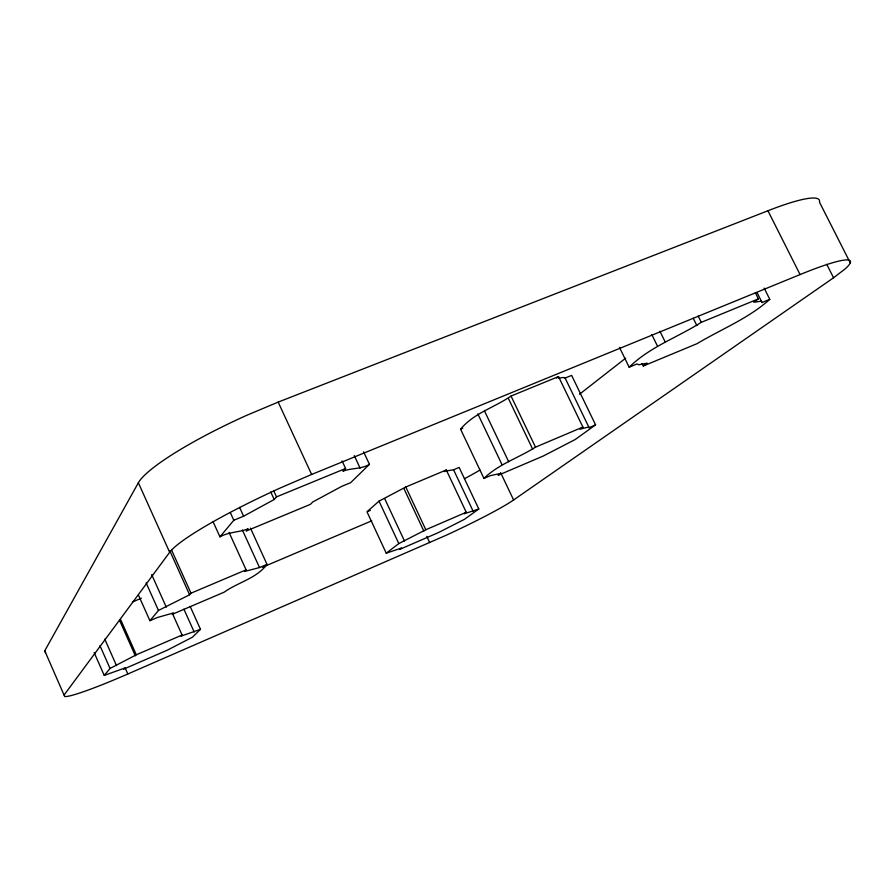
<?xml version="1.0" encoding="UTF-8"?>
<svg xmlns="http://www.w3.org/2000/svg" width="895" height="895" viewBox="0 0 895 895"><rect width="100%" height="100%" fill="white"/><g stroke="black" fill="none" stroke-linecap="round" stroke-linejoin="round"><path stroke-width="1.34" d="M45.522 652.824L44.75 650.81L138.367 482.763A125.557 21.156 -24.5 0 1 247.065 415.168L278.177 402.101L767.955 210.75A115.97 16.725 -27 0 1 819.496 202.214L850.25 262.828M64.116 694.99L169.658 552.304A126.15 15.92 -24.6 0 1 280.504 487.887L311.639 474.462L800.074 274.575A116.462 12.575 -26.5 0 1 845.025 268.992L833.558 277.774L513.607 499.969A74.531 5.571 -25.1 0 1 445.889 535.378L127.84 673.991A80.796 6.299 -24.3 0 1 64.675 696.511L44.75 650.81M94.154 652.589L104.234 675.412L110.04 668.453L136.297 654.793L182.088 635.025L172.478 613.59M138.535 595.253L149.912 620.716L158.471 610.457L189.595 594.772L191.004 593.195L246.091 569.835L229.053 532.38M213.032 521.617L219.946 536.843L233.808 520.252L243.608 516.202L274.206 499.499L276.51 496.893L345.604 468.499L342.08 460.914M182.088 635.025L180.98 636.144L200.48 629.342L190.176 606.43M246.091 569.835L244.458 571.502L259.505 567.553L267.012 564.376L250.466 528.128M345.604 468.499L342.942 471.217C351.668 467.783 361.278 469.349 369.434 464.348L363.583 451.807M200.48 629.342L192.459 637.184L167.108 650.273L123.532 669.169L124.383 668.207L104.234 675.412M267.012 564.376C256.328 578.617 238.003 582.242 224.153 592.188L172.22 614.339L173.473 612.941L157.509 617.472L149.912 620.716M369.434 464.348L350.683 482.651L341.722 486.365L312.713 502.005L310.408 504.355L246.203 531.037L248.172 528.811C238.931 532.48 228.695 531.843 219.946 536.843M478.791 508.998L464.214 513.775L466.25 512.276L446.292 469.976L405.793 487.003L379.021 501.155L366.984 511.783L386.248 553.199L401.553 548.02L399.808 549.329L438.516 532.536L464.516 519.29L478.791 508.998L459.124 467.414L453.564 469.763L446.012 471.038M595.567 424.856L575.194 439.534L543.243 456.036L498.179 475.267L500.663 473.399L490.505 475.614L483.926 478.422L460.567 429.175C473.914 413.065 494.42 407.538 511.023 396.049L558.514 376.582L582.891 427.072L579.949 429.22L587.4 427.307L589.078 427.609L595.567 424.856L571.625 375.385L565.125 378.059L563.302 377.455L558.715 378.182M444.323 471.609L446.292 469.976M556.623 378.149L558.514 376.582M579.479 394.259L625.672 358.179M386.248 553.199L398.812 543.589L425.819 529.739L466.25 512.276M483.926 478.422C498.66 464.08 518.485 457.938 535.501 447.164L582.891 427.072M619.485 347.405L629.163 367.23C649.826 346.88 677.314 337.56 701.288 322.334L758.389 298.874L755.324 292.732M642.073 363.538L643.281 366.01L647.096 363.146L638.75 364.791L637.061 363.952L629.163 367.23M758.389 298.874L753.78 302.242L761.231 301.201L762.025 302.521L769.778 299.333L764.162 288.112M769.778 299.333C748.309 318.665 721.482 329.024 697.093 343.646L643.281 366.01M262.392 567.273L371.705 520.834M368.113 511.302L370.362 510.351M132.449 601.955L141.365 598.207M460.567 429.175L462.771 428.269M826.756 264.316L833.558 277.774M767.955 210.75L800.074 274.575M757.036 292.542L762.025 302.521M698.212 316.103L701.288 322.334M693.222 318.206L696.903 325.646M659.951 331.284L665.388 342.36M651.828 334.596L657.277 345.705M565.125 378.059L589.078 427.609M511.023 396.049L535.501 447.164M508.36 398.353L532.715 449.256M484.587 411.152L508.696 461.753M477.852 413.915L501.983 464.594M500.674 472.761L513.607 499.969M453.564 469.763L473.231 511.403M405.793 487.003L425.819 529.739M426.781 536.373L429.712 542.616M403.947 488.603L423.894 531.194M384.749 498.739L404.529 541.117M379.021 501.155L398.812 543.589M354.263 455.622L360.114 468.186M278.177 402.101L311.639 474.462M273.613 490.572L276.51 496.893M270.749 491.959L274.206 499.499M239.558 507.32L243.608 516.202M242.388 529.997L259.505 567.553M230.328 512.611L233.808 520.252M171.627 550.168L191.004 593.195M169.748 550.682L189.595 594.772M138.367 482.763L169.658 552.304M183.889 609.115L194.204 632.06M151.691 574.601L166.269 607.146M146.131 582.869L158.471 610.457M120.433 619.116L136.297 654.793M119.55 620.313L135.346 655.867M125.031 667.67L127.84 673.991M104.771 639.131L116.518 665.656M99.971 645.687L110.04 668.453M479.977 470.076A74.33 7.428 -25.2 0 1 464.404 478.747"/></g></svg>
